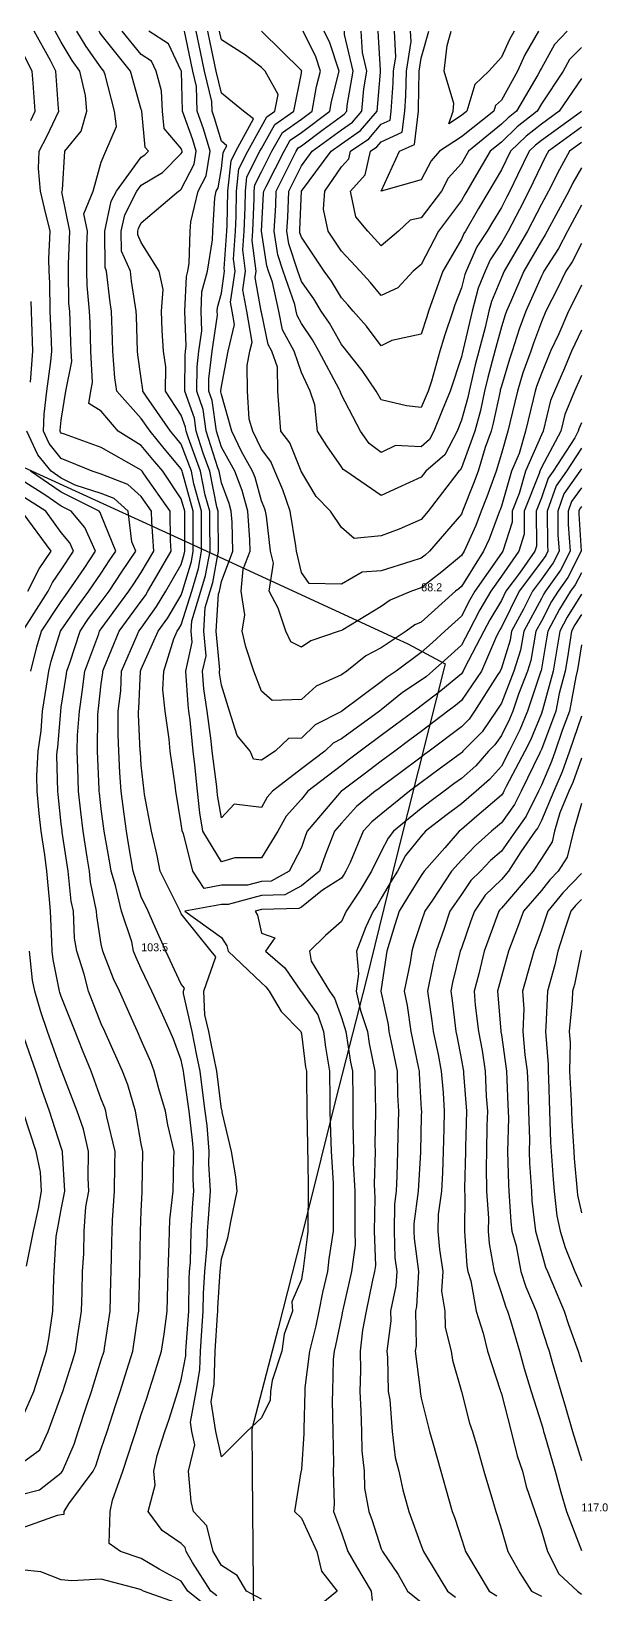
# Model space of a CAD drawing. Extents: x 0 to 213, y 0 to 456.
# Drawn here: x 141.2 to 213.3, y 259.6 to 455 of the extents above; entities that cross this region are included whole.
import ezdxf

# ---------------------------------------------------------------- set-up
doc = ezdxf.new("R2010")
doc.units = 0
for name, color, linetype in [('CONTOURS_MAJEURES', 3, 'CONTINUOUS'), ('CONTOURS_MINEURES', 8, 'CONTINUOUS'), ('PARCELLE', 4, 'CONTINUOUS'), ('POINTS_COTES', 7, 'CONTINUOUS')]:
    doc.layers.add(name, color=color, linetype=linetype)

msp = doc.modelspace()

# ---------------------------------------------------------------- linework, layer by layer
at = {"layer": 'CONTOURS_MAJEURES'}
for points in [[(209.999, 400.286), (209.815, 400.002), (207.806, 397.192), (207.041, 394.995), (207.064, 392.061), (207.204, 389.998), (206.457, 388.543), (205.001, 386.494), (203.884, 385.002), (202.781, 382.778), (201.282, 379.995), (201.091, 378.906), (200.002, 375.38), (199.841, 374.998), (199.48, 374.476), (196.639, 370.002), (195.973, 369.033), (195.004, 368.055), (190.963, 365.005), (190.408, 364.593), (189.995, 364.285), (187.184, 362.189), (184.997, 360.558), (184.676, 360.319), (184.246, 359.998), (181.898, 358.099), (179.999, 356.009), (179.146, 355.001), (177.978, 352.026), (177.268, 350.005), (175.001, 348.18), (172.948, 347.054), (170.003, 346.976), (165.841, 345.836), (165.004, 345.834), (160.457, 344.998), (165.004, 341.714), (165.696, 340.693), (165.837, 340.001), (170.003, 336.057), (170.572, 335.574), (170.958, 335.005), (172.477, 332.476), (174.927, 329.997), (175.001, 329.671), (175.538, 325.538), (175.626, 325.001), (175.631, 324.371), (175.682, 320.004), (175.756, 315.753), (175.782, 314.997), (175.831, 314.167), (175.857, 310.001), (175.818, 305.821), (175.823, 305.004), (175.711, 304.293), (175.199, 299.997), (175.162, 299.836), (175.001, 298.997), (173.825, 296.176), (173.885, 295), (172.865, 292.138), (172.565, 290.004), (171.373, 286.369), (171.126, 284.996), (171.092, 283.907), (170.003, 281.687), (168.172, 280), (165.004, 276.833), (164.328, 280), (163.713, 283.709), (163.95, 284.996), (164.113, 285.887), (164.234, 290.004), (164.515, 294.512), (164.551, 295), (164.556, 295.447), (164.861, 299.997), (165.004, 301.562), (165.821, 304.186), (165.992, 305.004), (166.183, 306.182), (166.981, 310.001), (166.808, 311.803), (166.291, 314.997), (165.122, 319.886), (165.109, 320.004), (165.093, 320.093), (165.004, 320.263), (164.433, 325.001), (163.683, 328.679), (163.421, 329.997), (162.95, 332.051), (162.828, 335.005), (164.3, 339.299), (163.735, 340.001), (159.996, 344.688), (159.855, 344.998), (159.73, 345.263), (157.346, 350.005), (156.968, 351.975), (156.29, 355.001), (155.404, 359.591), (155.336, 359.998), (154.997, 363.272), (154.881, 364.889), (154.876, 365.005), (154.651, 369.656), (154.653, 370.002), (154.693, 370.306), (154.88, 374.998), (154.997, 375.267), (157.097, 379.995), (158.299, 381.694), (159.996, 384.501), (160.151, 385.002), (161.258, 388.739), (161.49, 389.998), (161.471, 391.47), (161.464, 394.995), (160.132, 399.866), (160.105, 400.002), (159.996, 400.296), (157.861, 402.865), (156.109, 404.999), (154.997, 406.591), (151.929, 409.995), (151.684, 411.683), (151.46, 415.003), (151.412, 416.415), (151.28, 419.999), (151.105, 421.105), (150.667, 424.995), (150.461, 425.458), (150.433, 430.003), (151.247, 433.752), (151.878, 434.999), (154.997, 439.277), (155.451, 439.542), (155.896, 439.996), (155.481, 440.48), (155.049, 445.003), (155.047, 445.053), (154.997, 445.235), (153.64, 449.999), (149.999, 454.58), (149.825, 454.822), (149.722, 454.996)], [(209.999, 423.264), (208.928, 421.069), (208.384, 419.999), (207.167, 417.168), (206.152, 415.003), (205.001, 412.214), (204.405, 410.592), (204.228, 409.995), (203.984, 408.978), (203.032, 404.999), (202.212, 402.211), (201.252, 400.002), (200.002, 395.644), (199.829, 395.168), (199.761, 394.995), (198.468, 391.533), (197.772, 389.998), (195.004, 385.585), (194.688, 385.318), (194.278, 385.002), (189.995, 381.132), (189.191, 380.801), (188.112, 379.995), (184.997, 377.948), (183.066, 376.928), (180.693, 374.998), (179.999, 374.54), (176.847, 373.152), (175.001, 371.485), (171.354, 371.353), (170.003, 372.529), (169.048, 374.998), (168.083, 378.075), (167.59, 379.995), (167.932, 382.068), (167.488, 385.002), (167.748, 387.745), (168.604, 389.998), (168.567, 391.434), (168.295, 394.995), (167.592, 397.588), (166.693, 400.002), (165.004, 403.028), (164.381, 404.999), (163.848, 408.841), (163.437, 409.995), (163.449, 411.55), (163.869, 415.003), (164.517, 419.513), (164.496, 419.999), (164.519, 420.483), (165.004, 422.27), (165.398, 424.995), (165.354, 425.346), (165.687, 430.003), (165.714, 430.712), (165.799, 434.999), (166.209, 438.791), (166.812, 439.996), (169.036, 444.035), (167.79, 445.003), (165.004, 447.269), (164.365, 449.999), (163.618, 453.613), (163.315, 454.996)], [(209.999, 443.027), (205.893, 439.996), (205.574, 439.423), (205.001, 438.288), (203.438, 434.999), (202.28, 432.722), (200.848, 430.003), (200.002, 428.56), (198.585, 426.415), (197.958, 424.995), (197.094, 422.907), (196.348, 419.999), (195.237, 415.235), (195.174, 415.003), (195.138, 414.868), (195.004, 414.287), (193.597, 409.995), (192.583, 407.58), (191.573, 404.999), (191.037, 403.959), (189.995, 403.061), (186.776, 403.221), (184.997, 402.362), (183.461, 403.463), (182.388, 404.999), (179.999, 409.574), (179.849, 409.995), (179.717, 410.277), (177.197, 415.003), (176.408, 416.409), (175.001, 418.472), (174.468, 419.467), (174.356, 419.999), (174.175, 420.825), (172.726, 424.995), (172.06, 427.056), (171.616, 430.003), (171.794, 433.208), (171.867, 434.999), (173.697, 438.692), (174.362, 439.996), (174.592, 440.406), (175.001, 440.691), (177.727, 442.727), (179.999, 444.398), (180.357, 444.644), (180.665, 445.003), (180.726, 445.73), (181.492, 449.999), (180.402, 454.594), (180.378, 454.996)], [(204.622, 454.996), (202.94, 452.06), (201.996, 449.999), (200.002, 446.398), (199.285, 445.721), (199.071, 445.003), (195.004, 441.79), (192.287, 439.996), (191.213, 438.781), (189.995, 436.422), (184.997, 434.999), (187.254, 439.996), (189.137, 440.856), (189.63, 445.003), (189.655, 445.343), (189.738, 449.999), (189.995, 451.631), (190.916, 454.996)], [(140.003, 272.098), (142.293, 272.709), (145.001, 274.824), (145.136, 275.004), (146.595, 278.407), (147.122, 280), (148.155, 283.153), (148.763, 284.996), (149.059, 285.938), (149.999, 288.923), (150.339, 290.004), (150.4, 290.404), (151.106, 295), (151.201, 298.795), (151.231, 299.997), (151.323, 303.678), (151.351, 305.004), (151.401, 306.405), (151.648, 310.001), (151.693, 313.303), (151.717, 314.997), (150.697, 319.305), (150.575, 320.004), (150.444, 320.45), (149.999, 321.538), (148.722, 325.001), (147.663, 327.662), (146.722, 329.997), (145.001, 334.356), (144.834, 334.837), (144.785, 335.005), (143.965, 338.966), (143.854, 340.001), (143.8, 341.202), (143.638, 344.998), (143.538, 346.463), (143.171, 350.005), (142.934, 352.071), (142.489, 355.001), (142.237, 357.235), (141.981, 359.998), (141.942, 361.94), (142.095, 365.005), (142.465, 367.54), (142.665, 370.002), (143.14, 373.138), (143.432, 374.998), (143.733, 376.265), (144.906, 379.995), (145.001, 380.138), (146.967, 383.032), (148.448, 385.002), (149.999, 387.276), (151.083, 388.914), (151.814, 389.998), (149.999, 394.501), (149.848, 394.844), (149.721, 394.995), (145.001, 397.384), (141.142, 400.002)], [(209.999, 382.099), (209.194, 380.801), (208.77, 379.995), (208.279, 376.717), (207.977, 374.998), (207.213, 372.213), (206.803, 370.002), (205.001, 365.23), (204.935, 365.071), (204.903, 365.005), (204.792, 364.796), (202.469, 359.998), (201.661, 358.34), (200.002, 356.039), (198.783, 355.001), (196.762, 353.245), (195.004, 351.385), (193.782, 350.005), (191.375, 346.377), (190.419, 344.998), (189.995, 343.7), (189.07, 340.926), (188.8, 340.001), (188.591, 338.597), (187.851, 335.005), (188.226, 333.232), (188.674, 329.997), (189.651, 325.345), (189.719, 325.001), (189.724, 324.729), (189.995, 320.242), (190.01, 320.004), (189.995, 319.379), (189.895, 314.997), (189.892, 314.894), (189.621, 310.001), (189.067, 305.933), (189.055, 305.004), (189.087, 304.094), (189.63, 299.997), (189.403, 295.593), (189.277, 295), (189.331, 290.668), (189.246, 290.004), (189.833, 285.159), (189.837, 284.996), (189.995, 284.127), (190.795, 280.798), (191.024, 280), (191.426, 278.572), (192.418, 275.004), (193.398, 271.602), (193.855, 269.996), (194.169, 269.163), (195.004, 266.556), (195.392, 265.387), (195.509, 265), (197.196, 262.194), (198.459, 260.003), (199.438, 259.437)], [(209.999, 349.744), (207.672, 347.329), (205.795, 344.998), (205.001, 342.629), (204.308, 340.694), (204.042, 340.001), (203.663, 338.664), (202.636, 335.005), (202.828, 332.828), (202.702, 329.997), (202.938, 327.063), (203.236, 325.001), (203.302, 323.302), (203.385, 320.004), (203.51, 316.49), (203.478, 314.997), (203.51, 313.507), (203.748, 310.001), (203.827, 308.827), (204.266, 305.004), (205.001, 302.341), (205.536, 300.533), (205.756, 299.997), (206.325, 298.672), (207.859, 295), (208.373, 293.375), (209.616, 290.004), (209.999, 288.689)]]:
    msp.add_lwpolyline(points, dxfattribs=at)
at = {"layer": 'CONTOURS_MINEURES'}
for points in [[(163.159, 258.159), (160.804, 260.003), (159.996, 261.269), (157.224, 262.774), (154.997, 264.115), (152.412, 265), (150.989, 265.99), (151.117, 269.996), (151.399, 271.398), (152.699, 275.004), (153.976, 278.979), (154.314, 280), (154.483, 280.515), (154.997, 282.086), (155.723, 284.271), (155.95, 284.996), (156.384, 286.386), (157.514, 290.004), (157.84, 292.159), (158.246, 295), (158.329, 298.331), (158.371, 299.997), (158.496, 303.502), (158.529, 305.004), (158.58, 306.419), (158.984, 310.001), (159.079, 314.081), (159.094, 314.997), (158.324, 318.33), (158.03, 320.004), (157.204, 322.795), (156.618, 325.001), (156.176, 326.179), (154.997, 328.877), (154.508, 329.997), (154.109, 330.887), (152.254, 335.005), (151.536, 336.541), (150.173, 340.001), (149.999, 340.9), (149.43, 344.429), (149.405, 344.998), (148.653, 348.657), (148.518, 350.005), (148.25, 351.754), (147.73, 355.001), (147.424, 357.424), (147.137, 359.998), (147.077, 362.925), (146.993, 365.005), (147.003, 367.006), (147.255, 370.002), (147.626, 372.374), (147.928, 374.998), (149.675, 379.671), (149.78, 379.995), (149.869, 380.125), (149.999, 380.299), (153.43, 385.002), (154.054, 385.945), (154.997, 387.343), (156.562, 389.998), (156.297, 393.696), (156.291, 394.995), (154.997, 396.829), (153.331, 398.333), (149.999, 399.639), (148.863, 400.002), (145.001, 401.615), (143.477, 403.476), (142.773, 404.999), (142.874, 407.124), (143.198, 409.995), (143.707, 413.706), (143.81, 415.003), (143.761, 416.242), (143.627, 419.999), (143.576, 423.571), (143.473, 424.995), (143.441, 426.558), (143.598, 430.003), (142.907, 432.906), (142.387, 434.999), (142.149, 437.85), (142.221, 439.996), (143.175, 441.825), (144.678, 445.003), (144.652, 445.352), (144.335, 449.999), (143.662, 451.338), (141.612, 454.996)], [(164.427, 259.427), (163.691, 260.003), (161.387, 263.612), (160.59, 265), (160.471, 265.474), (159.996, 265.988), (157.606, 267.607), (155.869, 269.996), (156.71, 273.288), (156.571, 275.004), (156.986, 276.991), (157.952, 280), (158.462, 281.533), (159.546, 284.996), (159.996, 286.435), (160.548, 289.451), (160.564, 290.004), (160.602, 290.609), (160.921, 295), (160.972, 299.022), (161.037, 299.997), (161.142, 301.143), (161.222, 305.004), (161.435, 308.565), (161.546, 310.001), (161.463, 311.465), (161.505, 314.997), (161.395, 316.397), (160.963, 320.004), (160.314, 324.683), (160.276, 325.001), (160.229, 325.233), (159.996, 326.406), (159.016, 329.018), (158.588, 329.997), (157.468, 332.473), (156.323, 335.005), (154.997, 337.829), (154.305, 339.309), (154.032, 340.001), (153.802, 341.196), (152.506, 344.998), (151.787, 348.214), (151.211, 350.005), (151.044, 351.049), (150.374, 355.001), (149.999, 357.812), (149.754, 359.753), (149.727, 359.998), (149.721, 360.276), (149.53, 365.005), (149.553, 369.556), (149.59, 370.002), (149.646, 370.355), (149.999, 373.431), (150.18, 374.818), (150.187, 374.998), (150.332, 375.331), (152.24, 379.995), (154.997, 383.771), (155.507, 384.491), (155.815, 385.002), (156.928, 386.932), (158.735, 389.998), (158.638, 391.356), (158.621, 394.995), (155.315, 399.684), (155.1, 400.002), (155.053, 400.058), (154.997, 400.127), (154.677, 400.322), (149.999, 402.962), (145.381, 404.618), (145.001, 404.777), (144.901, 404.899), (144.855, 404.999), (144.862, 405.138), (145.001, 406.37), (145.579, 409.995), (146.296, 413.705), (146.226, 415.003), (146.19, 416.192), (146.048, 419.999), (145.957, 420.955), (145.901, 424.995), (145.895, 425.891), (146.049, 430.003), (145.083, 434.917), (145.117, 434.999), (145.162, 435.16), (145.432, 439.996), (147.486, 442.513), (148.178, 445.003), (148.015, 446.986), (147.314, 449.999), (146.348, 451.346), (145.001, 453.618), (144.229, 454.996)], [(170.003, 259.026), (168.135, 260.003), (166.971, 261.969), (165.004, 263.226), (163.986, 265), (163.185, 268.182), (161.509, 269.996), (161.248, 271.248), (160.913, 275.004), (161.678, 278.322), (161.319, 280), (161.132, 281.133), (161.841, 284.996), (162.331, 287.669), (162.399, 290.004), (162.559, 292.561), (162.736, 295), (162.764, 297.235), (162.949, 299.997), (163.247, 303.247), (163.283, 305.004), (163.38, 306.624), (163.642, 310.001), (163.447, 313.444), (163.465, 314.997), (163.214, 318.214), (162.999, 320.004), (162.677, 322.326), (162.354, 325.001), (161.956, 326.956), (161.351, 329.997), (160.264, 334.736), (160.253, 335.005), (160.387, 335.395), (159.996, 335.881), (158.07, 340.001), (156.541, 343.455), (155.84, 344.998), (154.997, 346.795), (153.965, 350.005), (153.418, 353.423), (153.151, 355.001), (152.867, 357.131), (152.471, 359.998), (152.305, 362.308), (152.189, 365.005), (152.088, 367.094), (152.103, 370.002), (152.436, 372.562), (152.533, 374.998), (154.497, 379.495), (154.702, 379.995), (154.997, 380.399), (156.903, 383.093), (158.057, 385.002), (159.996, 388.365), (160.369, 389.626), (160.437, 389.998), (160.432, 390.434), (160.422, 394.995), (159.996, 396.556), (157.67, 400.002), (156.457, 401.462), (154.997, 403.24), (152.116, 404.999), (149.999, 407.497), (148.457, 408.453), (148.703, 409.995), (148.913, 411.083), (148.7, 415.003), (148.593, 418.594), (148.541, 419.999), (148.234, 423.231), (148.21, 424.995), (148.188, 428.188), (148.256, 430.003), (147.83, 432.172), (148.976, 434.999), (149.999, 438.627), (150.558, 439.996), (151.905, 443.094), (151.665, 445.003), (150.462, 449.537), (150.33, 449.999), (149.999, 450.416), (148.087, 453.084), (146.953, 454.996)], [(209.999, 400.286), (209.815, 400.002), (207.806, 397.192), (207.041, 394.995), (207.064, 392.061), (207.204, 389.998), (206.457, 388.543), (205.001, 386.494), (203.884, 385.002), (202.781, 382.778), (201.282, 379.995), (201.091, 378.906), (200.002, 375.38), (199.841, 374.998), (199.48, 374.476), (196.639, 370.002), (195.973, 369.033), (195.004, 368.055), (190.963, 365.005), (190.408, 364.593), (189.995, 364.285), (187.184, 362.189), (184.997, 360.558), (184.676, 360.319), (184.246, 359.998), (181.898, 358.099), (179.999, 356.009), (179.146, 355.001), (177.978, 352.026), (177.268, 350.005), (175.001, 348.18), (172.948, 347.054), (170.003, 346.976), (165.841, 345.836), (165.004, 345.834), (160.457, 344.998), (165.004, 341.714), (165.696, 340.693), (165.837, 340.001), (170.003, 336.057), (170.572, 335.574), (170.958, 335.005), (172.477, 332.476), (174.927, 329.997), (175.001, 329.671), (175.538, 325.538), (175.626, 325.001), (175.631, 324.371), (175.682, 320.004), (175.756, 315.753), (175.782, 314.997), (175.831, 314.167), (175.857, 310.001), (175.818, 305.821), (175.823, 305.004), (175.711, 304.293), (175.199, 299.997), (175.162, 299.836), (175.001, 298.997), (173.825, 296.176), (173.885, 295), (172.865, 292.138), (172.565, 290.004), (171.373, 286.369), (171.126, 284.996), (171.092, 283.907), (170.003, 281.687), (168.172, 280), (165.004, 276.833), (164.328, 280), (163.713, 283.709), (163.95, 284.996), (164.113, 285.887), (164.234, 290.004), (164.515, 294.512), (164.551, 295), (164.556, 295.447), (164.861, 299.997), (165.004, 301.562), (165.821, 304.186), (165.992, 305.004), (166.183, 306.182), (166.981, 310.001), (166.808, 311.803), (166.291, 314.997), (165.122, 319.886), (165.109, 320.004), (165.093, 320.093), (165.004, 320.263), (164.433, 325.001), (163.683, 328.679), (163.421, 329.997), (162.95, 332.051), (162.828, 335.005), (164.3, 339.299), (163.735, 340.001), (159.996, 344.688), (159.855, 344.998), (159.73, 345.263), (157.346, 350.005), (156.968, 351.975), (156.29, 355.001), (155.404, 359.591), (155.336, 359.998), (154.997, 363.272), (154.881, 364.889), (154.876, 365.005), (154.651, 369.656), (154.653, 370.002), (154.693, 370.306), (154.88, 374.998), (154.997, 375.267), (157.097, 379.995), (158.299, 381.694), (159.996, 384.501), (160.151, 385.002), (161.258, 388.739), (161.49, 389.998), (161.471, 391.47), (161.464, 394.995), (160.132, 399.866), (160.105, 400.002), (159.996, 400.296), (157.861, 402.865), (156.109, 404.999), (154.997, 406.591), (151.929, 409.995), (151.684, 411.683), (151.46, 415.003), (151.412, 416.415), (151.28, 419.999), (151.105, 421.105), (150.667, 424.995), (150.461, 425.458), (150.433, 430.003), (151.247, 433.752), (151.878, 434.999), (154.997, 439.277), (155.451, 439.542), (155.896, 439.996), (155.481, 440.48), (155.049, 445.003), (155.047, 445.053), (154.997, 445.235), (153.64, 449.999), (149.999, 454.58), (149.825, 454.822), (149.722, 454.996)], [(209.999, 402.868), (208.146, 400.002), (206.834, 398.166), (205.729, 394.995), (205.762, 390.76), (205.814, 389.998), (205.538, 389.461), (205.001, 388.705), (202.228, 385.002), (200.002, 380.512), (199.809, 380.188), (199.709, 379.995), (199.383, 379.375), (197.532, 374.998), (195.004, 371.339), (194.276, 370.728), (193.321, 370.002), (189.995, 367.48), (188.574, 366.426), (186.67, 365.005), (184.997, 363.757), (182.842, 362.157), (179.999, 360.03), (179.958, 359.998), (179.777, 359.776), (175.734, 355.001), (175.528, 354.475), (175.001, 352.975), (173.472, 350.005), (171.231, 348.775), (170.003, 348.742), (168.268, 348.267), (165.004, 348.259), (162.864, 347.865), (161.451, 350.005), (160.259, 354.738), (160.099, 355.001), (160.085, 355.09), (159.996, 355.953), (159.318, 359.998), (159.24, 360.755), (158.586, 365.005), (158.484, 366.516), (158, 370.002), (157.691, 372.694), (157.807, 374.998), (159.073, 379.072), (159.483, 379.995), (159.695, 380.295), (159.996, 380.792), (161.302, 385.002), (162.147, 387.853), (162.542, 389.998), (162.51, 392.507), (162.505, 394.995), (161.565, 398.433), (161.261, 400.002), (159.996, 403.39), (159.265, 404.269), (158.666, 404.999), (155.59, 409.402), (155.194, 409.995), (155.197, 410.195), (154.997, 411.588), (154.565, 414.57), (154.536, 415.003), (154.387, 419.389), (154.365, 419.999), (153.771, 423.77), (153.633, 424.995), (152.514, 427.515), (152.498, 430.003), (152.944, 432.056), (154.435, 434.999), (154.997, 435.771), (157.662, 437.332), (159.996, 439.706), (160.093, 439.899), (160.11, 439.996), (160.083, 440.084), (159.996, 440.328), (157.838, 442.842), (157.632, 445.003), (157.527, 447.532), (156.858, 449.999), (156.263, 451.265), (154.997, 452.075), (152.599, 454.996)], [(209.999, 406.046), (209.689, 405.308), (209.616, 404.999), (209.174, 404.174), (206.478, 400.002), (205.861, 399.14), (205.001, 396.67), (204.335, 394.995), (204.374, 390.625), (204.171, 389.998), (202.271, 387.27), (200.573, 385.002), (200.002, 383.85), (198.561, 381.439), (197.816, 379.995), (195.384, 375.378), (195.224, 374.998), (195.004, 374.681), (192.454, 372.545), (189.995, 370.674), (189.59, 370.407), (189.091, 370.002), (186.74, 368.26), (184.997, 366.959), (182.369, 365.005), (181.008, 363.995), (179.999, 363.24), (175.81, 359.998), (175.001, 359.004), (173.123, 356.878), (172.073, 355.001), (170.003, 351.7), (166.68, 351.68), (165.004, 351.196), (162.688, 355.001), (162.311, 357.311), (162.033, 359.998), (161.702, 363.3), (161.472, 365.005), (161.104, 368.896), (160.954, 370.002), (160.835, 370.839), (160.545, 374.998), (161.354, 378.64), (161.228, 379.995), (161.306, 381.305), (162.454, 385.002), (163.036, 386.966), (163.594, 389.998), (163.55, 393.544), (163.547, 394.995), (162.998, 397.001), (162.416, 400.002), (160.879, 404.117), (160.6, 404.999), (160.527, 405.529), (159.996, 407.023), (158.01, 409.995), (158.053, 413.057), (157.774, 415.003), (157.596, 417.6), (157.512, 419.999), (157.71, 422.71), (157.228, 424.995), (154.997, 428.601), (154.566, 429.571), (154.564, 430.003), (154.641, 430.359), (154.997, 431.063), (159.666, 434.999), (159.874, 435.121), (159.996, 435.245), (161.59, 438.405), (161.864, 439.996), (161.437, 441.437), (160.152, 445.003), (160.005, 449.99), (160.003, 449.999), (160.002, 450.006), (159.996, 450.033), (158.408, 453.409), (155.931, 454.996)], [(209.999, 411.952), (209.145, 409.995), (207.92, 407.077), (207.429, 404.999), (205.001, 400.471), (204.797, 400.002), (204.715, 399.716), (202.838, 394.995), (202.864, 392.134), (202.172, 389.998), (200.002, 386.883), (198.696, 385.002), (197.313, 382.689), (195.923, 379.995), (195.004, 378.251), (193.29, 376.708), (191.392, 374.998), (190.633, 374.362), (189.995, 373.877), (187.66, 372.336), (184.997, 370.176), (184.761, 370.002), (179.999, 366.545), (178.979, 366.025), (177.926, 365.005), (175.001, 362.797), (171.376, 359.998), (170.732, 359.269), (170.003, 357.966), (166.607, 358.396), (165.004, 356.667), (164.537, 359.531), (164.489, 359.998), (164.431, 360.571), (163.835, 365.005), (163.713, 366.293), (163.211, 370.002), (162.811, 372.81), (162.658, 374.998), (163.084, 376.914), (162.798, 379.995), (162.976, 382.974), (163.605, 385.002), (163.924, 386.079), (164.647, 389.998), (164.589, 394.58), (164.588, 394.995), (164.431, 395.568), (163.572, 400.002), (162.721, 402.28), (161.86, 404.999), (161.634, 406.633), (160.438, 409.995), (160.472, 414.526), (160.53, 415.003), (160.619, 415.625), (160.432, 419.999), (160.636, 424.356), (160.81, 424.995), (160.968, 425.967), (161.116, 430.003), (161.177, 431.181), (162.123, 434.999), (163.088, 436.911), (163.618, 439.996), (162.791, 442.79), (161.994, 445.003), (161.902, 448.097), (161.457, 449.999), (161.207, 451.208), (160.377, 454.996)], [(209.999, 417.626), (208.769, 415.003), (207.901, 412.901), (206.633, 409.995), (206.151, 408.845), (205.241, 404.999), (205.001, 404.55), (203.024, 400.002), (202.228, 397.224), (201.342, 394.995), (201.354, 393.644), (200.172, 389.998), (200.002, 389.754), (196.7, 385.002), (196.065, 383.939), (195.004, 381.884), (192.949, 379.995), (191.397, 378.597), (189.995, 377.335), (186.841, 374.998), (185.731, 374.265), (184.997, 373.67), (180.046, 370.002), (179.999, 369.967), (176.712, 368.291), (175.001, 366.634), (173.414, 366.591), (171.743, 365.005), (170.003, 363.908), (169.013, 364.014), (168.61, 365.005), (166.961, 366.961), (166.039, 370.002), (165.004, 373.253), (164.787, 374.781), (164.772, 374.998), (164.814, 375.188), (164.368, 379.995), (164.645, 384.643), (164.757, 385.002), (164.813, 385.193), (165.004, 386.23), (166.436, 389.998), (166.34, 393.659), (166.239, 394.995), (165.975, 395.967), (165.004, 398.572), (164.727, 400.002), (164.562, 400.443), (163.121, 404.999), (162.741, 407.737), (161.938, 409.995), (161.96, 413.038), (162.199, 415.003), (162.568, 417.569), (162.464, 419.999), (162.578, 422.42), (163.277, 424.995), (163.914, 428.913), (163.954, 430.003), (164.167, 434.164), (164.374, 434.999), (164.585, 435.417), (165.004, 437.854), (165.213, 439.787), (165.318, 439.996), (165.704, 440.697), (165.004, 441.24), (164.145, 444.144), (163.835, 445.003), (163.8, 446.205), (162.911, 449.999), (162.413, 452.411), (161.846, 454.996)], [(209.999, 423.264), (208.928, 421.069), (208.384, 419.999), (207.167, 417.168), (206.152, 415.003), (205.001, 412.214), (204.405, 410.592), (204.228, 409.995), (203.984, 408.978), (203.032, 404.999), (202.212, 402.211), (201.252, 400.002), (200.002, 395.644), (199.829, 395.168), (199.761, 394.995), (198.468, 391.533), (197.772, 389.998), (195.004, 385.585), (194.688, 385.318), (194.278, 385.002), (189.995, 381.132), (189.191, 380.801), (188.112, 379.995), (184.997, 377.948), (183.066, 376.928), (180.693, 374.998), (179.999, 374.54), (176.847, 373.152), (175.001, 371.485), (171.354, 371.353), (170.003, 372.529), (169.048, 374.998), (168.083, 378.075), (167.59, 379.995), (167.932, 382.068), (167.488, 385.002), (167.748, 387.745), (168.604, 389.998), (168.567, 391.434), (168.295, 394.995), (167.592, 397.588), (166.693, 400.002), (165.004, 403.028), (164.381, 404.999), (163.848, 408.841), (163.437, 409.995), (163.449, 411.55), (163.869, 415.003), (164.517, 419.513), (164.496, 419.999), (164.519, 420.483), (165.004, 422.27), (165.398, 424.995), (165.354, 425.346), (165.687, 430.003), (165.714, 430.712), (165.799, 434.999), (166.209, 438.791), (166.812, 439.996), (169.036, 444.035), (167.79, 445.003), (165.004, 447.269), (164.365, 449.999), (163.618, 453.613), (163.315, 454.996)], [(209.999, 428.458), (208.831, 426.165), (208.074, 424.995), (207.067, 422.93), (205.576, 419.999), (205.001, 418.66), (204.008, 415.995), (203.696, 415.003), (202.702, 412.298), (202.022, 409.995), (201.078, 406.073), (200.821, 404.999), (200.002, 402.219), (199.338, 400.002), (198.18, 396.821), (197.457, 394.995), (196.791, 393.209), (195.333, 389.998), (195.004, 389.473), (192.579, 387.421), (189.995, 385.431), (188.772, 385.002), (186.096, 383.901), (184.997, 383.08), (180.202, 380.198), (179.999, 380.081), (179.745, 379.995), (176.187, 378.809), (175.001, 377.996), (173.693, 378.687), (173.07, 379.995), (172.115, 382.885), (170.993, 385.002), (171.5, 388.502), (171.151, 389.998), (170.627, 394.37), (170.524, 394.995), (170.392, 395.385), (170.003, 396.285), (169.21, 399.208), (168.914, 400.002), (167.541, 402.463), (166.319, 404.999), (165.004, 409.586), (164.955, 409.945), (164.937, 409.995), (164.937, 410.062), (165.004, 410.612), (165.871, 415.003), (166.652, 418.352), (166.363, 419.999), (166.154, 421.148), (166.71, 424.995), (166.521, 426.515), (166.77, 430.003), (166.839, 431.837), (166.902, 434.999), (167.205, 437.796), (168.307, 439.996), (170.003, 443.076), (170.694, 444.31), (171.688, 445.003), (172.102, 447.102), (170.465, 449.999), (170.003, 450.454), (168.003, 451.998), (165.004, 453.94), (164.824, 454.816), (164.784, 454.996)], [(209.999, 433.24), (208.248, 430.003), (207.151, 427.848), (205.305, 424.995), (205.205, 424.791), (205.001, 424.388), (203.067, 419.999), (202.236, 417.767), (201.366, 415.003), (200.999, 414.004), (200.002, 410.63), (199.868, 410.129), (199.837, 409.995), (198.993, 406.008), (198.715, 404.999), (197.977, 402.974), (197.087, 400.002), (196.53, 398.474), (195.154, 394.995), (195.113, 394.886), (195.004, 394.646), (191.029, 389.998), (190.47, 389.525), (189.995, 389.159), (188.703, 388.706), (184.997, 387.57), (182.609, 387.389), (179.999, 385.879), (175.972, 385.973), (175.001, 387.361), (174.386, 389.998), (174.303, 390.696), (173.59, 394.995), (172.685, 397.682), (171.68, 400.002), (171.202, 401.201), (170.003, 402.757), (168.922, 404.999), (168.489, 406.512), (168.263, 409.995), (168.23, 413.226), (168.58, 415.003), (168.849, 416.156), (168.174, 419.999), (167.687, 422.681), (168.022, 424.995), (167.687, 427.683), (167.853, 430.003), (167.965, 432.962), (168.006, 434.999), (168.2, 436.801), (169.801, 439.996), (170.003, 440.362), (171.669, 443.334), (174.063, 445.003), (175.001, 449.759), (175.038, 449.962), (175.047, 449.999), (175.036, 450.035), (175.001, 450.106), (170.003, 454.996)], [(209.999, 437.945), (208.945, 436.052), (208.413, 434.999), (206.547, 431.549), (205.711, 430.003), (205.471, 429.532), (205.001, 428.804), (202.804, 424.995), (201.133, 421.129), (200.635, 419.999), (200.463, 419.538), (200.002, 418.074), (199.173, 415.003), (198.292, 411.709), (197.896, 409.995), (197.391, 407.609), (196.67, 404.999), (195.004, 400.423), (194.861, 400.145), (194.695, 400.002), (193.613, 398.611), (190.86, 394.995), (189.995, 393.99), (187.229, 392.764), (184.997, 391.918), (181.602, 391.6), (179.999, 392.976), (178.648, 394.995), (176.837, 396.834), (175.001, 399.911), (174.978, 399.979), (174.968, 400.002), (173.554, 403.553), (172.439, 404.999), (172.219, 407.779), (172.044, 409.995), (172.006, 412.995), (171.318, 415.003), (170.86, 415.859), (170.003, 419.896), (169.984, 419.999), (169.221, 424.214), (169.334, 424.995), (168.854, 428.852), (168.936, 430.003), (169.091, 434.088), (169.109, 434.999), (169.196, 435.805), (170.003, 437.415), (171.319, 439.996), (172.643, 442.358), (175.001, 444.002), (176.342, 445.003), (176.91, 448.091), (177.378, 449.999), (176.796, 451.794), (175.224, 454.996)], [(209.999, 441.09), (208.516, 439.996), (207.26, 437.738), (205.876, 434.999), (205.001, 433.381), (203.862, 431.141), (203.262, 430.003), (200.792, 425.786), (200.336, 424.995), (200.002, 424.224), (198.765, 421.236), (198.448, 419.999), (197.976, 417.973), (197.173, 415.003), (196.715, 413.289), (195.955, 409.995), (195.789, 409.21), (195.004, 406.368), (194.469, 404.999), (192.949, 402.052), (190.573, 400.002), (189.995, 399.26), (187.08, 397.916), (184.997, 396.971), (180.541, 400.002), (180.225, 400.229), (179.999, 400.553), (178.183, 403.183), (177.026, 404.999), (176.696, 408.3), (176.091, 409.995), (175.001, 412.337), (174.087, 415.003), (172.664, 417.663), (172.168, 419.999), (171.375, 423.624), (170.898, 424.995), (170.679, 425.673), (170.026, 430.003), (170.289, 434.713), (170.3, 434.999), (170.592, 435.589), (172.84, 439.996), (173.617, 441.382), (175.001, 442.346), (178.558, 445.003), (178.782, 446.219), (179.708, 449.999), (178.556, 453.553), (177.848, 454.996)], [(209.999, 443.027), (205.893, 439.996), (205.574, 439.423), (205.001, 438.288), (203.438, 434.999), (202.28, 432.722), (200.848, 430.003), (200.002, 428.56), (198.585, 426.415), (197.958, 424.995), (197.094, 422.907), (196.348, 419.999), (195.237, 415.235), (195.174, 415.003), (195.138, 414.868), (195.004, 414.287), (193.597, 409.995), (192.583, 407.58), (191.573, 404.999), (191.037, 403.959), (189.995, 403.061), (186.776, 403.221), (184.997, 402.362), (183.461, 403.463), (182.388, 404.999), (179.999, 409.574), (179.849, 409.995), (179.717, 410.277), (177.197, 415.003), (176.408, 416.409), (175.001, 418.472), (174.468, 419.467), (174.356, 419.999), (174.175, 420.825), (172.726, 424.995), (172.06, 427.056), (171.616, 430.003), (171.794, 433.208), (171.867, 434.999), (173.697, 438.692), (174.362, 439.996), (174.592, 440.406), (175.001, 440.691), (177.727, 442.727), (179.999, 444.398), (180.357, 444.644), (180.665, 445.003), (180.726, 445.73), (181.492, 449.999), (180.402, 454.594), (180.378, 454.996)], [(209.999, 444.964), (209.852, 444.856), (205.001, 441.345), (204.248, 440.749), (203.466, 439.996), (202.002, 436.998), (201.052, 434.999), (200.698, 434.304), (200.002, 432.982), (198.878, 431.127), (198.232, 430.003), (196.946, 428.057), (195.595, 424.995), (195.422, 424.578), (195.004, 422.948), (194.197, 420.804), (193.921, 419.999), (192.94, 417.062), (192.292, 415.003), (191.248, 411.247), (190.837, 409.995), (189.995, 407.99), (188.159, 408.159), (184.997, 408.943), (184.361, 409.995), (182.593, 412.594), (180.699, 415.003), (180.395, 415.398), (179.999, 415.85), (178.508, 418.508), (177.491, 419.999), (176.553, 421.551), (175.001, 423.707), (174.553, 424.995), (173.441, 428.44), (173.205, 430.003), (173.3, 431.703), (173.434, 434.999), (175.001, 438.162), (176.365, 439.996), (179.999, 442.668), (181.38, 443.619), (182.569, 445.003), (182.805, 447.808), (183.197, 449.999), (182.638, 452.358), (182.482, 454.996)], [(209.999, 449.083), (207.232, 445.003), (205.001, 443.388), (203.109, 441.891), (201.142, 439.996), (200.002, 437.664), (198.447, 434.999), (197.149, 432.855), (195.508, 430.003), (195.307, 429.699), (195.004, 429.012), (192.692, 424.995), (191.956, 423.039), (190.913, 419.999), (190.684, 419.312), (189.995, 417.124), (186.322, 416.327), (184.997, 415.694), (183.126, 418.129), (181.486, 419.999), (180.813, 420.813), (179.999, 421.694), (178.755, 423.752), (177.86, 424.995), (175.001, 429.267), (174.821, 429.823), (174.794, 430.003), (174.805, 430.198), (175.001, 434.999), (178.717, 439.996), (179.999, 440.938), (182.403, 442.594), (184.474, 445.003), (184.883, 449.885), (184.903, 449.999), (184.874, 450.122), (184.587, 454.996)], [(209.999, 452.986), (208.53, 451.467), (207.719, 449.999), (205.001, 445.923), (204.458, 445.003), (201.969, 443.033), (200.002, 441.138), (198.617, 439.996), (196.604, 436.598), (195.671, 434.999), (195.419, 434.584), (195.004, 433.863), (192.14, 430.003), (189.995, 425.847), (188.979, 424.995), (187.064, 422.929), (184.997, 421.954), (183.621, 423.62), (182.349, 424.995), (179.999, 427.499), (178.333, 430.003), (177.762, 432.763), (177.932, 434.999), (179.999, 438.036), (180.925, 439.07), (181.142, 439.996), (183.427, 441.569), (184.997, 443.397), (186.099, 443.9), (186.23, 445.003), (186.492, 448.505), (186.518, 449.999), (186.803, 451.805), (186.623, 454.996)], [(208.24, 454.996), (206.648, 453.349), (205.001, 450.37), (204.866, 450.134), (204.804, 449.999), (204.561, 449.56), (201.875, 445.003), (200.829, 444.175), (200.002, 443.379), (195.901, 439.996), (195.004, 438.483), (193.367, 436.632), (192.524, 434.999), (189.995, 431.675), (188.593, 431.405), (187.129, 430.003), (184.997, 428.188), (183.302, 430.003), (181.803, 431.807), (181.138, 434.999), (182.961, 437.034), (183.653, 439.996), (184.45, 440.544), (184.997, 441.181), (187.618, 442.378), (187.93, 445.003), (188.074, 446.924), (188.128, 449.999), (188.715, 453.716), (188.642, 454.996)], [(204.622, 454.996), (202.94, 452.06), (201.996, 449.999), (200.002, 446.398), (199.285, 445.721), (199.071, 445.003), (195.004, 441.79), (192.287, 439.996), (191.213, 438.781), (189.995, 436.422), (184.997, 434.999), (187.254, 439.996), (189.137, 440.856), (189.63, 445.003), (189.655, 445.343), (189.738, 449.999), (189.995, 451.631), (190.916, 454.996)], [(201.593, 454.996), (201.014, 453.985), (200.002, 451.777), (198.444, 449.999), (196.675, 448.33), (195.682, 445.003), (195.004, 444.468), (193.427, 443.426), (193.987, 445.003), (194.041, 445.964), (192.838, 449.999), (193.219, 453.216), (193.707, 454.996)], [(141.18, 443.824), (141.737, 445.003), (141.478, 448.524), (141.378, 449.999), (140.003, 452.733)], [(141.143, 411.138), (141.453, 415.003), (141.304, 418.698), (141.258, 419.999), (141.241, 421.236)], [(140.003, 267.883), (144.532, 269.528), (145.001, 269.604), (145.354, 269.643), (145.369, 269.996), (145.938, 270.935), (148.996, 275.004), (149.297, 275.706), (149.999, 277.828), (150.718, 280), (151.774, 283.223), (152.354, 284.996), (153.427, 288.431), (153.922, 290.004), (154.618, 294.621), (154.676, 295), (154.684, 295.314), (154.801, 299.997), (154.806, 300.189), (154.908, 305.004), (154.997, 307.502), (155.085, 309.913), (155.095, 310.001), (155.097, 310.1), (155.174, 314.997), (155.141, 315.141), (154.997, 315.956), (154.291, 320.004), (153.317, 323.321), (152.63, 325.001), (150.76, 329.237), (150.428, 329.997), (149.999, 330.953), (148.382, 335.005), (147.86, 337.143), (146.92, 340.001), (146.653, 341.653), (146.508, 344.998), (146.25, 346.249), (145.874, 350.005), (145.126, 354.877), (145.106, 355.001), (145.094, 355.095), (145.001, 355.931), (144.589, 359.586), (144.551, 359.998), (144.46, 364.463), (144.487, 365.005), (144.552, 365.454), (144.922, 370.002), (145.001, 370.524), (145.607, 374.392), (145.676, 374.998), (146.08, 376.076), (147.342, 379.995), (148.418, 381.579), (149.999, 383.682), (150.962, 385.002), (152.569, 387.43), (154.301, 389.998), (153.831, 391.164), (153.368, 394.995), (151.596, 396.594), (149.999, 397.22), (146.738, 398.262), (145.001, 399.141), (143.732, 400.002), (142.053, 402.052), (140.69, 404.999)], [(140.003, 272.098), (142.293, 272.709), (145.001, 274.824), (145.136, 275.004), (146.595, 278.407), (147.122, 280), (148.155, 283.153), (148.763, 284.996), (149.059, 285.938), (149.999, 288.923), (150.339, 290.004), (150.4, 290.404), (151.106, 295), (151.201, 298.795), (151.231, 299.997), (151.323, 303.678), (151.351, 305.004), (151.401, 306.405), (151.648, 310.001), (151.693, 313.303), (151.717, 314.997), (150.697, 319.305), (150.575, 320.004), (150.444, 320.45), (149.999, 321.538), (148.722, 325.001), (147.663, 327.662), (146.722, 329.997), (145.001, 334.356), (144.834, 334.837), (144.785, 335.005), (143.965, 338.966), (143.854, 340.001), (143.8, 341.202), (143.638, 344.998), (143.538, 346.463), (143.171, 350.005), (142.934, 352.071), (142.489, 355.001), (142.237, 357.235), (141.981, 359.998), (141.942, 361.94), (142.095, 365.005), (142.465, 367.54), (142.665, 370.002), (143.14, 373.138), (143.432, 374.998), (143.733, 376.265), (144.906, 379.995), (145.001, 380.138), (146.967, 383.032), (148.448, 385.002), (149.999, 387.276), (151.083, 388.914), (151.814, 389.998), (149.999, 394.501), (149.848, 394.844), (149.721, 394.995), (145.001, 397.384), (141.142, 400.002)], [(141.191, 374.998), (141.922, 378.076), (142.526, 379.995), (145.001, 383.728), (145.516, 384.486), (145.904, 385.002), (147.84, 387.84), (149.264, 389.998), (147.958, 392.955), (146.25, 394.995), (145.001, 395.627), (143.045, 396.954), (140.003, 398.915)], [(140.428, 380.421), (143.36, 385.002), (143.908, 386.094), (145.001, 387.665), (146.54, 389.998), (146.069, 391.066), (145.001, 392.341), (143.074, 394.995), (140.003, 396.974)], [(209.999, 397.925), (208.778, 396.217), (208.352, 394.995), (208.365, 393.362), (208.595, 389.998), (207.376, 387.624), (205.511, 385.002), (205.316, 384.686), (205.001, 384.088), (202.797, 379.995), (202.379, 377.619), (201.57, 374.998), (200.002, 371.01), (199.362, 370.002), (197.588, 367.419), (195.197, 365.005), (195.107, 364.902), (195.004, 364.813), (192.243, 362.758), (189.995, 361.086), (188.537, 359.998), (184.997, 357.135), (183.817, 356.181), (182.745, 355.001), (181.106, 351.112), (180.561, 350.005), (180.352, 349.652), (179.999, 349.129), (177.635, 347.637), (175.001, 345.517), (174.666, 345.333), (170.003, 345.21), (169.229, 344.998), (169.541, 344.536), (170.003, 342.272), (171.697, 341.695), (170.521, 340.001), (172.947, 337.948), (174.941, 335.005), (174.963, 334.967), (175.001, 334.93), (177.056, 332.057), (177.782, 329.997), (178.037, 328.036), (178.531, 325.001), (178.563, 321.44), (178.579, 320.004), (178.603, 318.606), (178.731, 314.997), (178.965, 311.034), (178.971, 310.001), (178.962, 308.964), (178.987, 305.004), (178.442, 301.556), (178.256, 299.997), (177.636, 297.362), (177.183, 295), (176.823, 293.179), (176.007, 290.004), (175.426, 285.423), (175.416, 284.996), (175.302, 280.301), (175.309, 280), (175.317, 279.684), (175.001, 275.281), (174.96, 275.004), (174.951, 274.954), (174.133, 269.996), (175.001, 269.136), (176.92, 265), (177.538, 262.54), (179.488, 260.003), (175.001, 256.383)], [(140.817, 385.002), (142.214, 387.788), (143.751, 389.998), (140.222, 394.775)], [(209.999, 395.59), (209.751, 395.243), (209.664, 394.995), (209.667, 394.663), (209.985, 389.998), (208.295, 386.706), (207.083, 385.002), (206.285, 383.715), (205.001, 381.275), (204.312, 379.995), (203.667, 376.331), (203.256, 374.998), (202.127, 372.125), (201.416, 370.002), (201.005, 369), (200.002, 366.968), (199.203, 365.804), (198.411, 365.005), (196.822, 363.184), (195.004, 361.614), (194.078, 360.924), (192.833, 359.998), (191.206, 358.79), (189.995, 357.85), (186.524, 355.001), (185.839, 354.16), (184.997, 352.487), (183.776, 350.005), (182.367, 347.633), (180.59, 344.998), (179.999, 343.739), (178.037, 341.962), (176.031, 340.001), (176.239, 338.763), (178.53, 335.005), (179.143, 334.148), (179.999, 331.72), (180.575, 329.997), (181.152, 326.154), (181.385, 325.001), (181.415, 321.42), (181.439, 320.004), (181.415, 318.586), (181.531, 314.997), (181.495, 313.502), (181.669, 310.001), (181.686, 306.69), (181.665, 305.004), (181.724, 303.276), (181.249, 299.997), (180.167, 295.169), (180.133, 295), (179.999, 294.329), (179.285, 290.718), (179.101, 290.004), (178.971, 288.974), (178.875, 284.996), (178.847, 283.845), (178.931, 280), (179.033, 275.969), (178.964, 275.004), (179.094, 270.903), (179.013, 269.996), (179.999, 267.315), (180.614, 265.614), (180.814, 265), (181.879, 263.12), (183.707, 260.003), (183.84, 258.844)], [(209.999, 387.317), (209.213, 385.787), (208.655, 385.002), (207.255, 382.744), (205.808, 379.995), (205.703, 379.293), (205.001, 375.3), (204.956, 375.043), (204.942, 374.998), (204.903, 374.901), (203.264, 370.002), (202.315, 367.69), (200.99, 365.005), (200.002, 363.146), (198.536, 361.467), (196.837, 359.998), (195.004, 358.417), (193.041, 356.96), (190.519, 355.001), (189.995, 354.392), (188.027, 351.973), (187.036, 350.005), (186.244, 348.756), (184.997, 346.649), (184.382, 345.613), (183.967, 344.998), (183.055, 343.056), (181.911, 340.001), (182.159, 337.164), (181.836, 335.005), (182.377, 332.622), (183.255, 329.997), (183.483, 328.483), (184.185, 325.001), (184.192, 324.196), (184.263, 320.004), (184.192, 315.804), (184.218, 314.997), (184.118, 310.879), (184.162, 310.001), (184.166, 309.17), (184.115, 305.004), (184.261, 300.734), (184.154, 299.997), (183.911, 298.911), (183.117, 295), (182.647, 292.651), (182.334, 290.004), (182.381, 287.618), (182.318, 284.996), (182.444, 282.553), (182.498, 280), (182.559, 277.562), (182.833, 275.004), (182.898, 272.9), (183.434, 269.996), (183.849, 268.848), (184.997, 265.328), (185.125, 265), (187.091, 262.097), (188.258, 260.003), (189.995, 258.669)], [(209.999, 384.634), (208.225, 381.772), (207.289, 379.995), (206.991, 378.005), (206.462, 374.998), (205.126, 370.127), (205.103, 370.002), (205.001, 369.732), (203.625, 366.38), (202.947, 365.005), (200.609, 360.605), (200.315, 359.998), (200.213, 359.788), (200.002, 359.496), (196.632, 356.628), (195.004, 355.225), (194.876, 355.13), (194.711, 355.001), (192.942, 352.944), (190.34, 350.005), (189.995, 349.486), (188.256, 346.741), (187.224, 344.998), (186.667, 343.328), (185.696, 340.001), (184.997, 335.317), (184.95, 335.005), (184.997, 334.799), (185.834, 330.836), (185.951, 329.997), (186.204, 328.791), (186.958, 325.001), (187.007, 322.014), (187.129, 320.004), (187.079, 317.082), (187.031, 314.997), (186.952, 311.955), (186.844, 310.001), (186.623, 308.376), (186.581, 305.004), (186.695, 301.698), (186.921, 299.997), (186.826, 298.168), (186.153, 295), (186.168, 293.83), (185.676, 290.004), (185.769, 289.23), (185.87, 284.996), (186.065, 283.929), (186.332, 280), (186.744, 276.749), (187.193, 275.004), (187.684, 272.688), (188.427, 269.996), (189.995, 265.724), (190.194, 265.198), (190.258, 265), (190.638, 264.359), (193.258, 260.003), (194.278, 259.277)], [(209.999, 382.099), (209.194, 380.801), (208.77, 379.995), (208.279, 376.717), (207.977, 374.998), (207.213, 372.213), (206.803, 370.002), (205.001, 365.23), (204.935, 365.071), (204.903, 365.005), (204.792, 364.796), (202.469, 359.998), (201.661, 358.34), (200.002, 356.039), (198.783, 355.001), (196.762, 353.245), (195.004, 351.385), (193.782, 350.005), (191.375, 346.377), (190.419, 344.998), (189.995, 343.7), (189.07, 340.926), (188.8, 340.001), (188.591, 338.597), (187.851, 335.005), (188.226, 333.232), (188.674, 329.997), (189.651, 325.345), (189.719, 325.001), (189.724, 324.729), (189.995, 320.242), (190.01, 320.004), (189.995, 319.379), (189.895, 314.997), (189.892, 314.894), (189.621, 310.001), (189.067, 305.933), (189.055, 305.004), (189.087, 304.094), (189.63, 299.997), (189.403, 295.593), (189.277, 295), (189.331, 290.668), (189.246, 290.004), (189.833, 285.159), (189.837, 284.996), (189.995, 284.127), (190.795, 280.798), (191.024, 280), (191.426, 278.572), (192.418, 275.004), (193.398, 271.602), (193.855, 269.996), (194.169, 269.163), (195.004, 266.556), (195.392, 265.387), (195.509, 265), (197.196, 262.194), (198.459, 260.003), (199.438, 259.437)], [(209.999, 378.313), (209.567, 375.429), (209.491, 374.998), (209.3, 374.299), (208.503, 370.002), (207.595, 367.599), (206.709, 365.005), (206.26, 363.743), (205.001, 360.777), (204.624, 359.998), (203.11, 356.891), (201.747, 355.001), (200.002, 352.53), (198.651, 351.356), (197.375, 350.005), (196.177, 348.831), (195.004, 347.082), (193.56, 344.998), (192.861, 342.86), (191.851, 340.001), (191.484, 338.517), (190.755, 335.005), (191.305, 331.306), (191.461, 329.997), (192.097, 327.097), (192.493, 325.001), (192.711, 322.292), (192.847, 320.004), (192.797, 317.798), (192.719, 314.997), (192.644, 312.355), (192.507, 310.001), (192.094, 307.097), (192.073, 305.004), (192.254, 302.746), (192.67, 299.997), (192.524, 297.523), (192.951, 295), (192.982, 292.983), (193.728, 290.004), (193.905, 288.905), (195.004, 284.996), (196.035, 281.03), (196.384, 280), (196.981, 278.024), (197.826, 275.004), (199.01, 270.99), (199.296, 269.996), (199.472, 269.466), (200.002, 267.717), (200.797, 265), (202.313, 262.313), (203.771, 260.003), (204.593, 259.595), (205.001, 259.387)], [(209.999, 369.371), (208.507, 365.005), (207.586, 362.415), (206.56, 359.998), (205.001, 356.35), (204.559, 355.443), (204.24, 355.001), (202.417, 352.419), (200.885, 350.005), (200.002, 348.978), (197.994, 347.01), (196.645, 344.998), (196.201, 343.801), (195.004, 340.385), (194.868, 340.001), (193.903, 336.103), (193.675, 335.005), (193.847, 333.848), (194.307, 329.997), (194.432, 329.427), (195.004, 326.397), (195.228, 325.225), (195.262, 325.001), (195.273, 324.732), (195.632, 320.004), (195.515, 315.509), (195.504, 314.997), (195.383, 310.379), (195.391, 310.001), (195.418, 309.587), (195.377, 305.004), (195.686, 300.68), (195.813, 299.997), (196.193, 298.808), (196.864, 295), (197.739, 292.267), (198.277, 290.004), (199.869, 285.13), (199.904, 284.996), (199.925, 284.919), (200.002, 284.689), (201.242, 280), (201.959, 276.959), (202.634, 275.004), (203.097, 273.097), (204.184, 269.996), (205.001, 267.569), (205.77, 265), (207.187, 262.189), (209.528, 260.003), (209.999, 259.639)], [(209.999, 364.145), (208.912, 361.087), (208.449, 359.998), (207.294, 357.294), (206.647, 355.001), (206.329, 353.674), (205.001, 351.614), (203.979, 350.005), (200.002, 345.376), (199.812, 345.189), (199.683, 344.998), (198.418, 341.585), (197.863, 340.001), (197.166, 337.166), (196.597, 335.005), (196.739, 333.266), (197.124, 329.997), (197.586, 327.582), (197.979, 325.001), (198.105, 321.901), (198.249, 320.004), (198.202, 318.201), (198.135, 314.997), (198.084, 313.079), (198.152, 310.001), (198.376, 306.63), (198.361, 305.004), (198.471, 303.47), (199.112, 299.997), (200.002, 297.215), (200.541, 295.539), (200.77, 295), (201.134, 293.87), (202.279, 290.004), (202.859, 287.858), (203.742, 284.996), (205.001, 280.925), (205.211, 280.211), (205.273, 280), (205.389, 279.612), (206.716, 275.004), (207.413, 272.413), (208.155, 269.996), (209.999, 265.101)], [(209.999, 358.486), (209.016, 355.001), (208.24, 351.763), (207.107, 350.005), (206.072, 348.931), (205.001, 347.6), (202.764, 344.998), (202.036, 342.965), (200.898, 340.001), (200.002, 336.837), (199.52, 335.005), (199.923, 330.077), (199.932, 329.997), (199.944, 329.938), (200.002, 329.551), (200.659, 325.001), (200.821, 320.823), (200.842, 320.004), (200.873, 319.132), (200.784, 314.997), (200.873, 310.871), (200.932, 310.001), (201.189, 306.191), (201.326, 305.004), (201.831, 303.172), (202.419, 299.997), (203.046, 298.043), (204.34, 295), (205.001, 292.946), (205.707, 290.71), (205.967, 290.004), (206.366, 288.636), (207.436, 284.996), (208.019, 283.018), (208.908, 280), (209.999, 276.344)], [(209.999, 349.744), (207.672, 347.329), (205.795, 344.998), (205.001, 342.629), (204.308, 340.694), (204.042, 340.001), (203.663, 338.664), (202.636, 335.005), (202.828, 332.828), (202.702, 329.997), (202.938, 327.063), (203.236, 325.001), (203.302, 323.302), (203.385, 320.004), (203.51, 316.49), (203.478, 314.997), (203.51, 313.507), (203.748, 310.001), (203.827, 308.827), (204.266, 305.004), (205.001, 302.341), (205.536, 300.533), (205.756, 299.997), (206.325, 298.672), (207.859, 295), (208.373, 293.375), (209.616, 290.004), (209.999, 288.689)], [(209.999, 346.482), (209.271, 345.727), (208.684, 344.998), (208.021, 343.021), (207.038, 340.001), (206.695, 338.307), (205.779, 335.005), (205.558, 330.555), (205.506, 329.997), (205.863, 325.863), (205.838, 325.001), (205.89, 324.112), (206.003, 320.004), (206.151, 316.15), (206.229, 314.997), (206.468, 311.468), (206.59, 310.001), (206.933, 306.936), (207.366, 305.004), (207.968, 302.97), (209.192, 299.997), (209.999, 298.118)], [(209.999, 340.091), (209.97, 340.001), (209.133, 335.87), (208.893, 335.005), (208.835, 333.839), (208.482, 329.997), (208.602, 328.601), (208.497, 325.001), (208.714, 321.289), (208.749, 320.004), (208.796, 318.799), (209.053, 314.997), (209.113, 314.111), (209.455, 310.001), (209.509, 309.511), (209.999, 307.326)], [(140.003, 275.984), (142.329, 277.675), (143.362, 280), (145.001, 284.453), (145.18, 284.996), (146.336, 288.667), (146.757, 290.004), (147.076, 292.079), (147.527, 295), (147.596, 297.403), (147.661, 299.997), (147.795, 302.205), (147.862, 305.004), (148.074, 308.076), (148.433, 310.001), (148.338, 311.661), (148.382, 314.997), (147.764, 317.766), (146.993, 320.004), (145.116, 324.885), (145.074, 325.001), (145.053, 325.053), (145.001, 325.183), (143.292, 329.997), (142.442, 332.441), (141.7, 335.005), (141.409, 336.41), (141.022, 340.001)], [(140.003, 281.344), (141.573, 284.996), (142.406, 287.596), (143.167, 290.004), (143.423, 291.582), (143.948, 295), (144.064, 299.06), (144.113, 299.997), (144.372, 304.374), (144.494, 305.004), (144.584, 305.421), (145.001, 307.744), (145.422, 310.001), (145.145, 314.853), (145.146, 314.997), (145.12, 315.116), (145.001, 315.462), (143.54, 320.004), (142.606, 322.606), (141.81, 325.001), (140.103, 329.897)], [(140.669, 300.664), (141.51, 305.004), (142.134, 307.87), (142.516, 310.001), (142.385, 312.382), (141.85, 314.997), (140.321, 319.685)], [(159.996, 258.376), (155.291, 260.003), (154.997, 260.18), (154.728, 260.273), (149.999, 261.507), (146.326, 261.328), (145.001, 261.442), (142.457, 262.456), (140.003, 262.7)]]:
    msp.add_lwpolyline(points, dxfattribs=at)
at = {"layer": 'PARCELLE'}
msp.add_lwpolyline([(120.028, 409.753), (161.014, 391.034), (187.328, 378.889), (187.687, 378.727), (188.324, 378.412), (192.962, 375.937), (192.838, 375.438), (190.936, 367.852), (186.916, 351.991), (183.097, 336.349), (179.265, 321.377), (175.583, 306.642), (172.111, 292.896), (168.817, 280.256), (168.872, 274.842), (168.976, 260.816), (169.164, 247.178)], dxfattribs=at)

# ---------------------------------------------------------------- texts
at = {"layer": 'POINTS_COTES'}
for s, p in [('88.2', (189.995, 385.002)), ('103.5', (154.997, 340.001)), ('117.0', (209.999, 269.996))]:
    msp.add_text(s, height=1, dxfattribs=at).set_placement(p)

doc.saveas('drawing.dxf')
